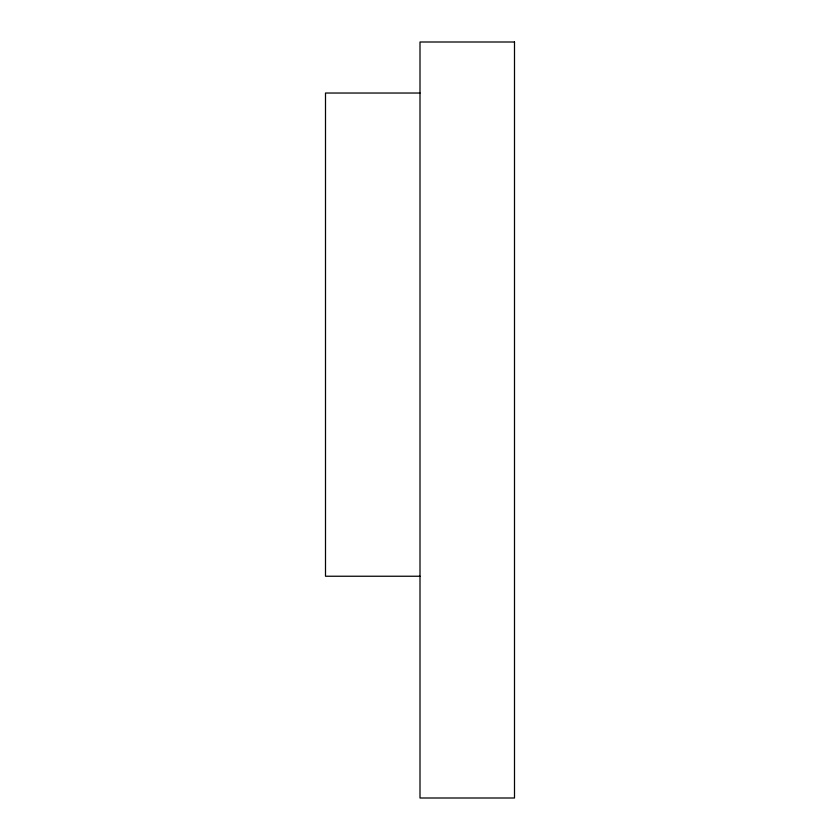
<?xml version="1.0" encoding="UTF-8"?>
<svg xmlns="http://www.w3.org/2000/svg" width="840" height="840" viewBox="0 0 840 840"><rect width="100%" height="100%" fill="white"/><g stroke="black" fill="none" stroke-linecap="round" stroke-linejoin="round"><path stroke-width="1.26" d="M420 93.03L325.5 93.03L325.5 576.24L420 576.24M514.5 42L420 42L420 798L514.5 798L514.5 42"/></g></svg>
